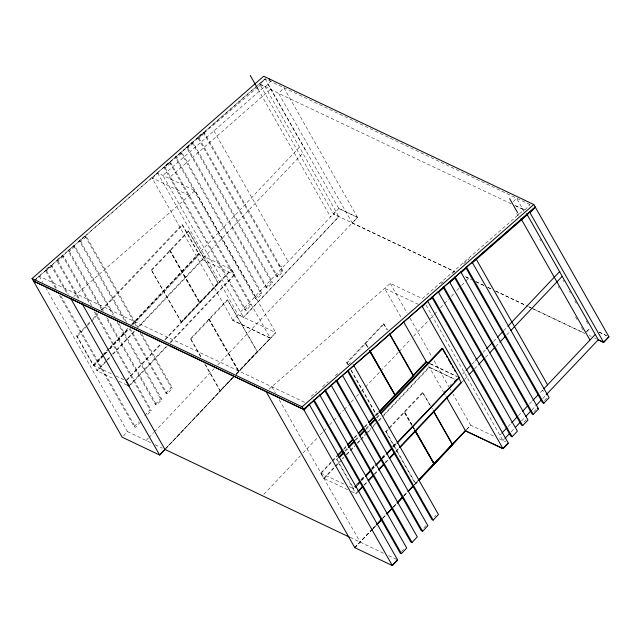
<?xml version="1.0" encoding="UTF-8"?>
<svg xmlns="http://www.w3.org/2000/svg" width="641" height="641" viewBox="0 0 641 641"><rect width="100%" height="100%" fill="white"/><g stroke="black" fill="none" stroke-linecap="round" stroke-linejoin="round"><path stroke-width="0.48" stroke-dasharray="3.21 2.4" d="M466.8 429.39L470.614 425.135L452.875 393.83M84.78 327.327L76.567 335.996L77.232 336.317L93.754 365.402L103.337 355.186M104.026 354.457L108.818 349.353M109.499 348.624L128.665 328.192M132.086 324.546L198.494 253.788L231.73 269.573L234.734 274.861L170.402 342.799M354.649 547.598L371.099 530.476M371.82 529.73L375.947 525.364M382.765 518.12L386.259 514.443M393.133 507.159L396.571 503.522M404.038 495.597L406.883 492.6M414.334 484.7L417.764 481.07M466.488 429.486L470.606 425.127L493.931 436.209M372.557 529.097L354.697 547.686M373.246 528.368L375.995 525.46M382.869 518.176L386.307 514.539M393.189 507.255L396.627 503.618M403.501 496.334L406.939 492.697M414.503 484.684L417.251 481.776M34.582 281.127L39.205 276.247L304.852 402.412M152.278 178.454L157.558 172.878L194.944 190.633L275.782 332.607L236.08 374.232M217.611 365.074L357.51 217.339L338.793 208.453L265.182 78.883L259.901 84.46L265.254 87L270.534 81.423L269.781 80.101M87.521 324.434L90.253 321.542M92.993 318.649L97.785 313.593M101.206 309.98L181.964 224.695L182.629 225.015L199.151 254.1L132.767 324.202M77.232 336.317L86.815 326.197M87.496 325.476L98.45 313.906M101.871 310.292L182.629 225.015M151.324 269.949L188.302 230.896L188.839 231.153L218.437 283.242L181.451 322.295L151.324 269.949L181.451 322.295M151.861 270.206L188.839 231.153M76.567 335.996L93.089 365.082L101.991 355.691M102.672 354.97L128.681 327.503M131.421 324.61L299.139 147.502M93.754 365.402L103.337 355.282M104.018 354.561L108.81 349.497M109.499 348.776L128.657 328.545M107.239 351.901L94.235 365.634L97.24 370.923L106.823 360.803M109.98 349.008L129.145 328.769M133.248 324.434L199.639 254.333L202.644 259.621L138.312 327.559M106.342 360.571L96.759 370.69L114.587 379.16M107.023 359.849L111.814 354.785M112.504 354.064L134.402 330.94M137.823 327.327L302.8 153.111M107.512 360.082L110.244 357.189M112.984 354.297L134.882 331.173M180.914 322.038L217.892 282.985L218.437 283.242M126.533 379.921L160.755 343.784M164.857 339.45L231.249 269.34M127.014 380.145L161.236 344.009M165.346 339.674L231.73 269.573M128.849 385.93L166.492 346.18M169.913 342.566L234.253 274.628M130.7 384.712L166.981 346.412M200.737 356.933L190.377 338.696L227.363 299.643L257.49 351.997L227.363 299.643M190.377 338.696L190.914 338.953L227.9 299.9M240.487 311.983L335.852 211.282M123.553 435.888L127.463 431.609L46.104 288.394M338.793 208.453L333.56 214.126L338.905 216.666L243.548 317.367M59.517 295.285L134.169 426.698L138.801 421.81M144.746 415.528L150.034 409.944L151.372 410.577L147.406 414.767M155.322 404.359L160.611 398.774L161.949 399.415L156.66 405L155.322 404.359L105.981 317.503M165.899 393.197L171.187 387.613L172.525 388.246L167.237 393.83L165.899 393.197L129.314 328.801M244.846 309.827L250.134 304.243L251.472 304.876L246.184 310.46L244.846 309.827L163.872 167.277L169.496 162.301L170.835 162.934L270.302 338.095L232.619 320.196M255.422 298.658L260.711 293.073L262.049 293.706L256.761 299.291L255.422 298.658L175.129 157.325L180.762 152.342L182.1 152.975L262.049 293.706M265.999 287.488L271.279 281.912L272.617 282.545L267.329 288.13L265.999 287.488L186.395 147.366L192.02 142.382L193.358 143.023L272.617 282.545M276.567 276.327L281.856 270.742L283.194 271.375L277.906 276.96L276.567 276.327L197.652 137.406L203.285 132.431L204.623 133.064L283.194 271.375M134.169 426.698L135.507 427.331L140.796 421.746M157.558 172.878L238.148 314.731L243.484 317.263L338.857 216.57L264.885 86.359L259.533 83.819L333.504 214.03L455.03 271.744M146.18 440.503L148.239 438.324M148.928 437.603L153.736 432.523M154.425 431.802L214.174 368.703M204.679 363.88L219.967 390.794L232.979 377.052M236.409 373.439L256.953 351.741M233.34 377.116L165.586 448.668L233.076 377.565M165.642 448.764L233.396 377.212M236.136 374.32L270.358 338.184L232.915 320.404L238.148 314.731L275.782 332.607M236.257 374.416L275.774 332.599M347.582 364.425L346.597 362.686L383.574 323.633L387.565 329.971M346.597 362.686L347.134 362.942L384.111 323.889M513.273 201.763L516.574 198.277M514.851 205.545L524.659 210.2L529.947 204.623M263.892 494.299L300.292 455.863M303.041 452.963L317.463 437.731M320.212 434.83L322.952 431.93M323.641 431.201L327.078 427.579M329.827 424.679L333.256 421.049M333.945 420.32L338.063 415.969M338.752 415.248L343.56 410.168M344.249 409.447L348.367 405.096M351.116 402.195L353.864 399.287M356.612 396.386L358.672 394.215M361.42 391.314L364.849 387.685M365.538 386.964L379.961 371.732M380.65 371.003L398.502 352.149M399.191 351.42L410.865 339.097M413.613 336.196L428.725 320.236M429.414 319.514L433.532 315.164M434.221 314.435L437.651 310.805M440.399 307.904L443.836 304.283M444.525 303.554L448.644 299.203M451.392 296.302L454.14 293.402M456.881 290.501L458.948 288.322M461.688 285.421L465.126 281.8M465.815 281.07L468.563 278.17M347.743 489.764L323.673 478.338L320.668 473.05L331.621 461.48M332.302 460.759L337.094 455.703M343.937 448.476L346.677 445.583M354.201 437.635L357.622 434.021M364.473 426.794L367.894 423.18M374.737 415.953L378.158 412.339M351.036 370.498L376.187 414.783L378.238 412.612M321.069 473.362L332.022 461.792M332.711 461.071L337.495 456.015M343.656 449.509L347.077 445.896M354.609 437.947L357.349 435.055M364.873 427.106L367.614 424.214M375.826 415.544L378.567 412.652M376.187 414.783L376.724 415.031L378.775 412.868M336.637 459.517L337.302 459.829L353.832 488.915L353.167 488.602L336.637 459.517L338.007 458.067M344.85 450.839L347.59 447.947M355.122 439.998L358.543 436.385M366.067 428.436L368.807 425.544M376.339 417.595L379.76 413.982M345.515 451.16L347.574 448.988M355.787 440.319L359.208 436.705M366.051 429.478L369.472 425.864M377.004 417.908L379.736 415.023M323.673 478.338L334.618 466.768M335.307 466.047L339.41 461.712M342.15 458.82L343.52 457.378M346.26 454.485L349.682 450.871M350.363 450.15L354.473 445.815M357.205 442.923L359.946 440.03M360.627 439.309L365.418 434.245M366.107 433.524L370.899 428.468M373.631 425.576L375.69 423.405M378.422 420.52L381.163 417.628M383.903 414.735L429.069 367.037L454.028 378.887M324.074 478.651L335.027 467.081M335.708 466.36L343.929 457.69M346.661 454.798L354.874 446.128M357.614 443.235L360.354 440.343M361.035 439.622L365.138 435.287M367.878 432.395L371.299 428.781M371.988 428.06L376.091 423.717M378.831 420.833L429.478 367.349L454.437 379.2M417.836 481.615L415.785 483.787L415.24 483.53L385.65 431.441L388.39 428.549M389.071 427.827L422.635 392.388L430.568 405.665M385.65 431.441L386.186 431.697L423.172 392.645M349.193 486.591L352.758 488.29L355.499 485.397M356.18 484.676L357.55 483.226M360.971 479.612L364.392 475.999M371.924 468.05L374.656 465.158M382.188 457.209L385.61 453.596M392.452 446.368L395.874 442.755M449.942 385.658L451.312 384.215M361.38 479.925L364.801 476.311M371.644 469.084L375.065 465.47M381.908 458.243L385.329 454.629M393.542 445.96L395.601 443.788M361.356 480.966L364.777 477.353M372.309 469.404L375.049 466.512M382.573 458.563L385.994 454.95M393.526 447.001L396.258 444.109M462.65 373.999L465.39 371.107M472.241 363.88L474.973 360.987M483.194 352.31L485.926 349.417M493.458 341.469L496.887 337.855M503.73 330.62L507.151 327.006M351.308 491.463L355.763 493.578L357.133 492.128M363.976 484.9L367.397 481.287M374.24 474.06L377.661 470.446M385.193 462.498L388.614 458.884M396.146 450.935L398.878 448.043M356.172 493.89L357.534 492.44M364.384 485.213L367.806 481.599M374.648 474.372L378.07 470.758M385.602 462.81L388.334 459.918M395.866 451.969L399.287 448.355M462.249 381.868L464.308 379.696M464.989 378.975L467.73 376.083M474.58 368.855L478.002 365.234M485.533 357.285L488.955 353.672M495.797 346.436L499.227 342.823M506.759 334.874L509.491 331.982M415.24 483.53L417.299 481.359M354.842 547.686L372.445 529.097M373.134 528.376L375.866 525.484M382.717 518.257L386.138 514.643M393.662 506.694L396.402 503.802M403.934 495.854L407.356 492.24M414.198 485.013L417.62 481.399M586.211 332.03L589.52 328.537M586.932 331.421L589.568 328.633M499.9 435.183L501.27 433.733M508.129 426.489L510.877 423.589M518.425 415.624L521.854 412.003M529.402 404.03L532.142 401.13M540.379 392.436L543.512 389.127M502.953 440.567L504.267 439.013M511.189 431.874L513.874 428.869M521.478 421.009L524.851 417.275M531.774 410.136L535.139 406.41M542.751 398.55L545.435 395.545M401.426 551.597L404.735 548.111M423.901 527.872L426.545 525.075M434.478 516.702L435.8 515.308M524.001 422.163L526.646 419.374M533.913 411.698L535.892 409.607M544.489 400.529L547.134 397.74M361.428 479.957L364.873 476.351M371.756 469.14L375.201 465.542M382.092 458.331L386.227 454.004M393.109 446.801L395.866 443.917M73.827 296.495L194.944 190.633M257.922 87.08L163.872 167.277L165.202 167.918L170.835 162.934M175.129 157.325L176.467 157.958L182.1 152.975M186.395 147.366L187.733 147.999L193.358 143.023M197.652 137.406L198.99 138.039L204.623 133.064M441.064 283.618L443.179 281.752M452.33 273.667L455.142 271.175M463.587 263.707L469.22 258.724M35.744 279.091L265.118 78.763L531.613 205.328M34.302 280.526L265.182 78.883M170.746 176.459L270.702 89.171M269.02 389.199L390.281 283.402L422.315 298.618L524.29 209.559L524.659 210.2M258.676 86.431L260.951 84.492M55.567 288.322L45.182 270.045L50.887 265.19L52.217 265.823L68.459 294.411M78.258 298.482L56.584 260.334L62.289 255.479L63.627 256.112L91.719 305.581M101.542 309.691L67.986 250.623L73.691 245.767L75.029 246.408L115.027 316.822M124.37 320.099L79.388 240.912L85.093 236.056L86.431 236.697L138.087 327.623M45.182 270.045L46.521 270.678L52.217 265.823M56.584 260.334L57.922 260.967L63.627 256.112M67.986 250.623L69.324 251.256L75.029 246.408M79.388 240.912L80.726 241.553L86.431 236.697M311.117 396.346L316.822 391.491M322.519 386.635L328.224 381.78M335.347 375.714L339.626 372.068M348.175 364.785L351.028 362.357M515.62 205.753L524.29 209.559M511.286 203.854L278.619 93.354L264.885 86.359L162.91 175.418L243.492 317.271M599.095 332.078L606.226 335.459M338.841 208.541L357.566 217.435L352.278 223.012L454.181 271.415M599.143 332.166L607.163 335.98M465.39 276.656L471.263 279.452M475.774 281.599L484.372 285.67M487.985 287.392L492.008 289.307M495.613 291.022L527.759 306.278M528.665 306.702L532.591 308.577M533.488 309.01L584.896 333.424M589.223 335.467L591.13 336.381M594.64 338.039L596.483 338.921M465.911 276.976L471.319 279.548M475.83 281.687L483.947 285.549M487.553 287.256L492.064 289.403M495.669 291.11L525.428 305.244M529.033 306.959L530.836 307.816M531.742 308.249L584.047 333.088M189.351 195.593L151.909 177.813L232.859 320.308M418.453 304.395L384.576 288.314L401.362 317.856M278.851 265.454L282.785 267.321M542.198 390.521L543.768 391.266M430.528 363.864L456.376 376.139M430.039 363.751L457.674 376.876M202.155 259.389L234.734 274.861M499.307 438.756L505.629 441.833M219.967 390.794L220.504 391.05L205.713 365.001M320.668 473.05L344.738 484.476M93.089 365.082L112.471 374.288M116.037 375.987L126.333 380.874M119.042 381.275L127.96 385.505M127.463 431.609L150.691 442.715M155.098 444.734L162.285 448.219M350.178 537.374L384.199 553.544M388.654 555.659L396.675 559.465M517.063 199.143L523.977 211.314M539.786 239.141L540.78 240.88M563.006 280.013L563.992 281.752M569.432 291.318L570.418 293.057M574.865 300.885L576.347 303.489M586.227 320.885L588.198 324.362M518.016 213.389L519.002 215.12M516.726 213.421L518.2 216.025M558.215 286.463L559.208 288.202M575.506 316.902L576.988 319.506M581.435 327.335L583.414 330.812M426.041 305.172L502.905 440.471M357.51 217.339L283.907 87.777L278.619 93.354L352.23 222.924M390.281 283.402L407.043 312.968M410 318.184L431.681 356.444M434.141 360.795L448.932 386.876M449.421 387.749L450.903 390.353M428.508 365.642L443.316 391.707M443.796 392.556L445.783 396.05M267.89 84.211L305.445 150.323M258.115 89.315L330.572 216.858M431.064 406.538L432.539 409.142M383.574 323.633L387.028 329.714M422.635 392.388L430.031 405.408M365.835 343.576L368.303 347.911M404.928 412.283L411.834 424.438M413.806 427.916L414.791 429.654M368.086 347.759L365.082 343.159L367.549 347.502M412.075 425.191L404.142 411.915L412.035 425.808M412.572 426.065L414.543 429.534M412.524 426.674L414.006 429.278M347.134 362.942L348.119 364.681M351.076 369.889L376.724 415.031M386.186 431.697L415.785 483.787M213.894 130.884L288.17 261.632M203.285 132.431L281.856 270.742M198.99 138.039L277.906 276.96M192.02 142.382L271.279 281.912M187.733 147.999L267.329 288.13M180.762 152.342L260.711 293.073M176.467 157.958L256.761 299.291M169.496 162.301L250.134 304.243M352.758 488.29L355.763 493.578M165.202 167.918L246.184 310.46M188.302 230.896L217.892 282.985M181.964 224.695L198.494 253.788M271.864 386.747L275.318 392.821M279.268 399.768L360.13 542.11M208.621 319.058L238.212 371.147M169.536 250.343L199.127 302.44M190.914 338.953L200.777 356.316M142.022 334.554L172.525 388.246M85.093 236.056L136.253 326.125M140.195 333.056L171.187 387.613M80.726 241.553L126.702 322.479M130.163 328.569L167.237 393.83M118.978 323.777L161.949 399.415M73.691 245.767L113.201 315.316M117.151 322.271L160.611 398.774M69.324 251.256L103.369 311.189M107.319 318.136L156.66 405M95.669 312.52L151.372 410.577M62.289 255.479L89.892 304.074M94.331 311.887L150.034 409.944M57.922 260.967L80.085 299.988M50.887 265.19L66.632 292.913M46.521 270.678L56.408 288.081M60.855 295.918L135.507 427.331M39.205 276.247L42.651 282.32M170.354 250.679L169.809 250.423L199.944 302.768L170.354 250.679M209.407 319.426L208.87 319.17L238.997 371.524L209.407 319.426"/><path stroke-width="0.96" d="M376.596 524.659L381.443 519.539M386.884 513.762L391.755 508.617M397.18 502.865L402.756 496.967M408.157 491.238L413.076 486.046M418.453 480.341L465.807 430.215M376.684 524.731L381.499 519.635M386.996 513.81L391.811 508.714M397.308 502.889L402.812 497.063M408.317 491.238L413.125 486.142M418.629 480.317L465.382 430.808L503.025 448.684L508.305 443.107M349.337 537.054L164.897 449.381L159.617 454.974L71.007 298.97M164.953 449.485L159.673 455.062L122.183 437.194L32.05 278.539L263.683 76.239L533.793 204.519L608.894 336.733L603.614 342.31L598.261 339.77L526.638 213.677M304.026 410.104L309.307 404.527L397.572 559.889L392.284 565.474L302.159 406.819L32.05 278.539M422.387 306.735L427.667 301.158L508.249 443.011L502.969 448.588L465.334 430.712M530.011 212.74L535.291 207.163L303.658 409.463L33.484 281.062L303.594 409.343L535.227 207.043M337.775 454.982L341.885 450.639M347.358 444.862L352.838 439.077M358.311 433.3L363.784 427.515M368.575 422.459L374.048 416.674M413.06 375.482L426.065 361.748L428.741 363.014M378.927 411.891L413.165 375.73L413.709 375.979L379.464 412.139M338.184 455.294L342.286 450.952M347.767 445.175L352.558 440.111M358.712 433.612L363.503 428.549M368.984 422.772L373.775 417.708M379.248 411.931L426.473 362.061L429.15 363.327M338.696 457.345L343.488 452.29M348.279 447.226L354.433 440.72M359.224 435.664L364.705 429.879M369.496 424.823L374.969 419.038M380.442 413.261L442.042 348.215L442.707 348.528L459.228 377.613L396.947 443.388M339.361 457.658L344.153 452.602M348.936 447.546L354.417 441.761M359.889 435.976L365.362 430.199M370.153 425.135L375.634 419.358M381.107 413.573L442.707 348.528M444.189 392.476L445.559 391.034M454.461 381.635L456.512 379.472M355.194 487.472L360.675 481.687M365.466 476.632L370.939 470.847M375.73 465.791L381.203 460.006M386.683 454.229L392.156 448.444M466.071 370.386L470.871 365.322M475.662 360.266L481.824 353.76M486.615 348.696L492.096 342.911M497.568 337.126L503.049 331.341M507.84 326.285L559.873 271.335M357.814 491.407L362.606 486.351M368.086 480.566L373.559 474.789M378.35 469.725L383.823 463.948M389.303 458.163L394.776 452.378M399.567 447.322L461.159 382.276L458.587 377.741M358.223 491.719L363.014 486.663M368.487 480.878L373.278 475.822M378.751 470.037L384.231 464.26M389.704 458.475L394.495 453.419M399.968 447.634L461.568 382.589M469.1 374.632L473.21 370.298M478.683 364.513L484.163 358.728M489.636 352.943L494.435 347.887M499.908 342.102L505.388 336.317M510.861 330.532L562.213 276.311M417.98 480.638L452.226 444.477L452.762 444.734L419.206 480.173M376.555 524.763L382.028 518.986M386.819 513.922L392.292 508.145M397.083 503.081L402.564 497.304M408.037 491.519L412.828 486.463M418.301 480.678L465.526 430.808L446.264 396.907M501.959 433.012L506.759 427.94M511.558 422.868L517.047 417.075M522.535 411.274L528.024 405.481M532.831 400.409L538.32 394.616M543.808 388.815L595.265 334.482M505.012 438.396L509.755 433.22M515.308 427.523L520.051 422.347M525.596 416.658L531.028 410.761M535.884 405.793L541.316 399.888M546.124 394.832L598.261 339.762M313.585 400.697L400.104 552.991L401.442 553.632L406.731 548.047L319.635 394.72M324.49 390.105L410.681 541.829L412.019 542.462L417.307 536.878L331.036 385.017M335.9 380.401L421.257 530.66L422.595 531.293L427.884 525.708L342.446 375.314M347.302 370.698L431.834 519.49L433.172 520.131L438.46 514.547L353.351 364.729M431.778 297.055L510.781 436.128L512.119 436.761L517.407 431.177L438.252 291.847M443.035 287.088L521.357 424.959L522.695 425.592L527.984 420.007L449.509 281.88M454.301 277.144L531.934 413.79L533.264 414.423L538.552 408.846L460.775 271.92M465.558 267.177L542.502 402.62L543.84 403.261L549.129 397.676L472.04 261.969M397.62 559.986L392.34 565.562L354.649 547.598M608.95 336.829L603.67 342.406L598.317 339.866M357.982 483.554L360.05 481.391M365.562 475.63L371.075 469.861M375.89 464.821L381.403 459.052M386.916 453.291L391.731 448.243M397.244 442.474L459.228 377.613L458.563 377.301M302.159 406.819L533.793 204.519M430.159 299.668L432.419 297.696M438.428 292.448L443.692 287.849M449.702 282.601L454.966 278.002M460.975 272.754L466.239 268.162M472.249 262.906L527.863 214.334M537.214 408.205L538.552 408.846M127.551 385.313L129.338 386.162L126.333 380.874M529.642 212.099L603.614 342.31M509.635 198.638L517.519 212.516M520.973 218.589L589.976 340.059M476.311 259.373L547.582 384.832M466.408 266.944L543.84 403.261M455.15 276.912L533.264 414.423M443.876 286.856L522.695 425.592M432.619 296.823L512.119 436.761M422.018 306.094L502.969 448.588M442.042 348.215L445.439 354.201M446.416 355.915L447.386 357.622M448.355 359.337L451.272 364.465M452.25 366.179L453.219 367.886M454.189 369.601L455.166 371.315M269.028 78.779L269.781 80.101M403.333 321.325L427.026 363.038M250.23 75.438L258.115 89.315M389.536 333.44L413.709 375.979M433.524 410.873L452.762 444.734M389.496 334.057L413.165 375.73M433.484 411.49L452.226 444.477M369.777 350.515L395.425 395.665M415.288 430.52L434.518 464.38M370.065 351.228L395.217 395.505L369.52 350.972M415.039 430.399L434.269 464.26L414.495 430.143M348.143 370.458L433.172 520.131M336.741 380.161L422.595 531.293M325.332 389.872L412.019 542.462M313.938 399.591L401.442 553.632M266.167 391.659L354.842 547.686M82.064 303.578L164.905 449.389"/></g></svg>
